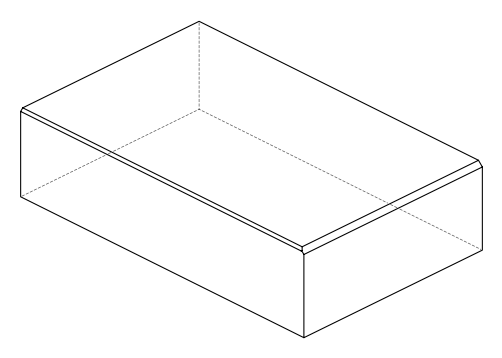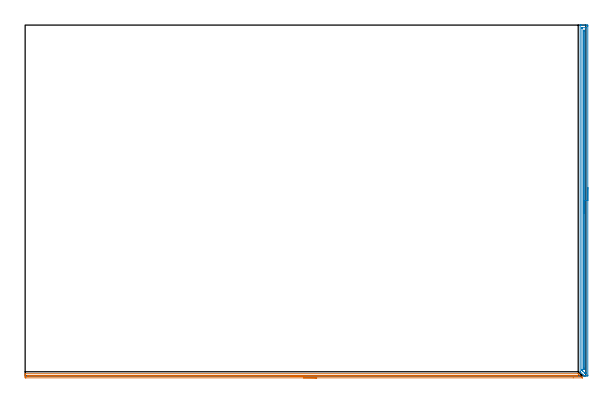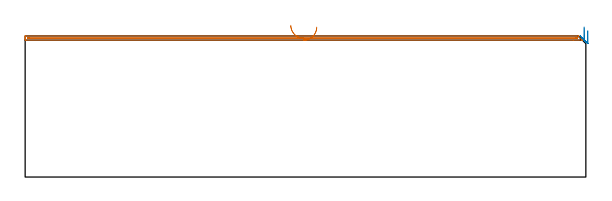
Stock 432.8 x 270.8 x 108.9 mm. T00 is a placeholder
(PLAN: 2 operations, 0 tool changes, 13.6 min)
(1 AREA_MILL | FG_CHAMFER_SURFACE | UGT0205_001 | 7 min | 2208 mm3)
(2 AREA_MILL_1 | FG_CHAMFER_SURFACE_1 | UGT0205_001 | 6.63 min | 4697 mm3)
(TOOL UGT0205_001 | Chamfer Mill 20 x 3 x 45 deg. | D20 FL50 Z2)
(OP 1 AREA_MILL)
G17 G21 G94 G90
T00 M6
G54
G17 G0 G90 X225.05 Y-1.5 S1061 M3
G43 Z118.9 H0
Z115.7
G94 G1 X225.012 Z114.828 F250.
X224.898 Z113.964
X224.709 Z113.112
X224.447 Z112.28
X224.113 Z111.474
X223.71 Z110.7
X223.242 Z109.964
X222.71 Z109.272
X222.121 Z108.629
X221.478 Z108.04
X220.786 Z107.508
X220.05 Z107.04
X219.276 Z106.637
X218.47 Z106.303
X217.638 Z106.041
X216.786 Z105.852
X215.922 Z105.738
X215.05 Z105.7
X0.62
X0.32 Y-1.497 Z105.701
X0.01 Y-1.493 Z105.702
X0. Y-1.205 Z105.989
Y-0.672 Z106.525
Y-0.335 Z106.861
Y0.199 Z107.394
Y0.535 Z107.73
Y1.472 Z108.672
X0.004 Y1.588 Z108.78
X0.01 Y1.698 Z108.888
X0.173 Y1.7 Z108.9
X426.8
X426.895 Y1.696 Z108.889
X426.937 Y1.661 Z108.857
X427.094 Y1.506 Z108.705
X430.054 Y-1.453 Z105.744
X430.083 Y-1.494 Z105.704
X430.076 Y-1.495 Z105.703
X430.023 Y-1.499 Z105.699
X423.073 Y-1.5 Z105.7
X215.05
Y-0.086 Z107.114
X2.407 Y-0.085 Z107.115
X2.148 Y-0.084 Z107.116
X2.05 Y-0.08 Z107.12
X2.01 Y-0.077 Z107.123
X2.008 Y-0.055 Z107.145
X2.006 Y0.055 Z107.255
X2.022 Y0.279 Z107.479
X2.256 Y0.283 Z107.483
X2.407 Y0.284 Z107.484
X2.663 Y0.285 Z107.485
X3.044 Y0.286 Z107.486
X425.269
X425.651 Y0.284 Z107.484
X425.781 Y0.281 Z107.481
X425.842 Y0.279 Z107.479
X425.868 Y0.27 Z107.47
X425.907 Y0.238 Z107.438
X426.207 Y-0.066 Z107.134
X426.218 Y-0.079 Z107.121
X426.215 Y-0.08 Z107.12
X426.173 Y-0.083 Z107.117
X426.084 Y-0.085 Z107.115
X215.05 Y-0.086 Z107.114
X214.178 Z107.152
X213.314 Z107.266
X212.462 Z107.455
X211.63 Z107.717
X210.824 Z108.051
X210.05 Z108.454
X209.314 Z108.923
X208.622 Z109.454
X207.979 Z110.043
X207.39 Z110.686
X206.858 Z111.378
X206.39 Z112.114
X205.987 Z112.888
X205.653 Z113.694
X205.391 Z114.526
X205.202 Z115.378
X205.088 Z116.243
X205.05 Z117.114
G0 Z118.9
M5
M2
(OP 2 AREA_MILL_1)
G17 G21 G94 G90
T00 M6
G54
G17 G0 G90 X434.3 Y145.4 S1061 M3
G43 Z118.9 H0
Z113.
G94 G1 Y145.362 Z112.128 F250.
Y145.248 Z111.264
Y145.059 Z110.412
Y144.797 Z109.58
Y144.463 Z108.774
Y144.06 Z108.
Y143.591 Z107.264
Y143.06 Z106.572
Y142.471 Z105.929
Y141.828 Z105.34
Y141.136 Z104.808
Y140.4 Z104.34
Y139.626 Z103.937
Y138.82 Z103.603
Y137.988 Z103.341
Y137.136 Z103.152
Y136.272 Z103.038
Y135.4 Z103.
Y0.608
X434.297 Y0.33 Z103.003
X434.291 Y0.003 Z103.006
X434.284 Y0.001 Z103.013
X433.096 Y0. Z104.199
X432.462 Z104.837
X432.103 Z105.196
X431.664 Y0.002 Z105.628
X431.598 Y0.01 Z105.693
X431.525 Y0.073 Z105.77
X431.437 Y0.162 Z105.861
X430.545 Y1.055 Z106.754
X428.649 Y2.951 Z108.651
X428.44 Y3.162 Z108.856
X428.404 Y3.205 Z108.89
X428.4 Y3.286 Z108.9
Y270.638
X428.402 Y270.79 Z108.888
X428.518 Y270.797 Z108.774
X428.641 Y270.8 Z108.659
X428.97 Z108.329
X429.604 Z107.69
X431.667 Z105.63
X433.096 Z104.2
X433.691 Z103.605
X433.969 Y270.796 Z103.327
X434.293 Y270.79 Z103.004
X434.297 Y270.527 Z103.002
X434.299 Y270.192 Z103.001
X434.3 Y269.853 Z103.
Y135.4
X432.886 Z104.414
X432.885 Y2.609 Z104.415
X432.884 Y2.394 Z104.416
X432.88 Y2.055 Z104.42
X432.879 Y2.021 Z104.421
X432.838 Y2.01 Z104.462
X432.736 Y2.005 Z104.564
X432.607 Y2.001 Z104.693
X432.223 Y2.004 Z105.077
X432.095 Y2.008 Z105.205
X432.051 Y2.011 Z105.249
X432.016 Y2.042 Z105.284
X431.944 Y2.11 Z105.356
X431.656 Y2.394 Z105.644
X430.477 Y3.573 Z106.823
X429.876 Y4.179 Z107.424
X429.835 Y4.227 Z107.465
X429.821 Y4.266 Z107.479
X429.819 Y4.349 Z107.481
X429.816 Y4.518 Z107.484
X429.814 Y4.857 Z107.486
Y5.072
X429.815 Y268.191 Z107.485
X429.816 Y268.406 Z107.484
X429.82 Y268.744 Z107.48
X429.821 Y268.779 Z107.479
X429.862 Y268.79 Z107.438
X429.964 Y268.795 Z107.336
X430.093 Y268.799 Z107.207
X432.711 Y268.8 Z104.589
X432.844 Y268.797 Z104.456
X432.87 Y268.794 Z104.43
X432.878 Y268.79 Z104.422
X432.881 Y268.783 Z104.419
X432.884 Y268.752 Z104.416
X432.885 Y268.621 Z104.415
X432.886 Y135.4 Z104.414
X431.472 Z105.828
X431.471 Y5.84 Z105.829
X431.466 Y5.072 Z105.834
X431.465 Y5.06 Z105.835
X431.436 Y5.072 Z105.864
X431.35 Y5.155 Z105.95
X431.255 Y5.256 Z106.045
X431.235 Y5.296 Z106.065
X431.232 Y5.426 Z106.068
X431.23 Y5.591 Z106.07
X431.228 Y6.089 Z106.072
X431.229 Y265.853 Z106.071
X431.231 Y266.621 Z106.069
X431.233 Y266.741 Z106.067
X431.235 Y266.779 Z106.065
X431.264 Y266.79 Z106.036
X431.35 Y266.796 Z105.95
X431.408 Y266.797 Z105.892
X431.454 Y266.793 Z105.846
X431.464 Y266.79 Z105.836
X431.466 Y266.779 Z105.834
X431.469 Y266.745 Z105.831
X431.471 Y266.621 Z105.829
X431.472 Y266.497 Z105.828
Y135.4
Y134.528 Z105.866
Y133.663 Z105.98
Y132.812 Z106.169
Y131.98 Z106.431
Y131.174 Z106.765
Y130.4 Z107.168
Y129.664 Z107.637
Y128.972 Z108.168
Y128.329 Z108.757
Y127.74 Z109.401
Y127.208 Z110.093
Y126.74 Z110.828
Y126.337 Z111.602
Y126.003 Z112.408
Y125.741 Z113.24
Y125.552 Z114.092
Y125.438 Z114.957
Y125.4 Z115.828
G0 Z118.9
M5
M2
